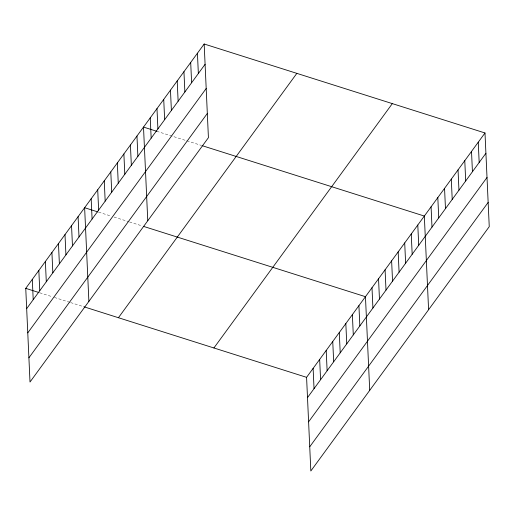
<?xml version="1.0" encoding="UTF-8"?>
<svg xmlns="http://www.w3.org/2000/svg" width="515" height="515" viewBox="0 0 515 515"><rect width="100%" height="100%" fill="white"/><g stroke="black" fill="none" stroke-linecap="round" stroke-linejoin="round"><path stroke-width="0.39" stroke-dasharray="2.58 1.93" d="M156.747 131.274L201.61 145.488M98.603 212.148L111.105 216.113M114.047 217.04L128.756 221.701M129.497 221.933L141.998 225.898M39.726 292.79L52.227 296.749M54.436 297.451L69.879 302.344M70.613 302.575L83.121 306.534"/><path stroke-width="0.77" d="M204.172 44L208.421 137.666L30.005 382.027L25.75 288.361L204.172 44L484.995 132.973L489.25 226.639L310.828 471L306.58 377.334L484.995 132.973M26.671 308.646L205.092 64.285M27.771 332.864L206.193 88.503M28.904 357.816L207.32 113.455M118.424 317.723L296.84 73.362M213.905 347.973L392.321 103.612M307.5 397.619L485.915 153.258M308.601 421.837L487.016 177.475M309.734 446.782L488.149 202.421M156.747 131.274L143.505 127.083L147.76 220.748M202.344 145.726L424.334 216.055L428.589 309.721M97.869 211.916L84.627 207.719L88.883 301.391M143.466 226.362L365.457 296.692L369.712 390.364M25.75 288.361L38.992 292.552M83.855 306.766L306.58 377.334M478.255 142.204L479.175 162.489M471.515 151.436L472.435 171.72M464.775 160.667L465.695 180.952M458.035 169.899L458.955 190.183M451.295 179.13L452.215 199.414M444.554 188.361L445.475 208.646M437.814 197.593L438.735 217.877M431.074 206.824L431.995 227.109M417.794 225.01L418.714 245.301M411.247 233.971L412.174 254.262M404.706 242.932L405.627 263.223M398.166 251.893L399.086 272.178M391.625 260.854L392.546 281.139M385.085 269.815L386.005 290.1M378.538 278.77L379.458 299.061M371.997 287.731L372.918 308.022M358.916 305.653L359.837 325.937M352.369 314.614L353.29 334.898M345.829 323.575L346.75 343.859M339.288 332.529L340.209 352.82M332.748 341.49L333.669 361.781M326.201 350.451L327.128 370.742M319.661 359.412L320.581 379.697M313.12 368.373L314.041 388.658M197.432 53.232L198.352 73.516M190.692 62.463L191.612 82.748M183.945 71.694L184.872 91.979M177.205 80.926L178.132 101.21M170.465 90.157L171.392 110.442M163.725 99.389L164.645 119.673M156.985 108.62L157.905 128.905M150.245 117.851L151.165 138.136M136.964 136.044L137.885 156.328M130.424 145.005L131.344 165.289M123.883 153.959L124.804 174.25M117.336 162.92L118.257 183.211M110.796 171.881L111.716 192.166M104.255 180.842L105.176 201.127M97.715 189.803L98.635 210.088M91.168 198.764L92.088 219.049M78.087 216.68L79.007 236.971M71.546 225.641L72.467 245.925M64.999 234.602L65.926 254.886M58.459 243.563L59.38 263.847M51.918 252.524L52.839 272.808M45.378 261.478L46.299 281.769M38.831 270.439L39.758 290.73M32.291 279.4L33.211 299.685"/></g></svg>
